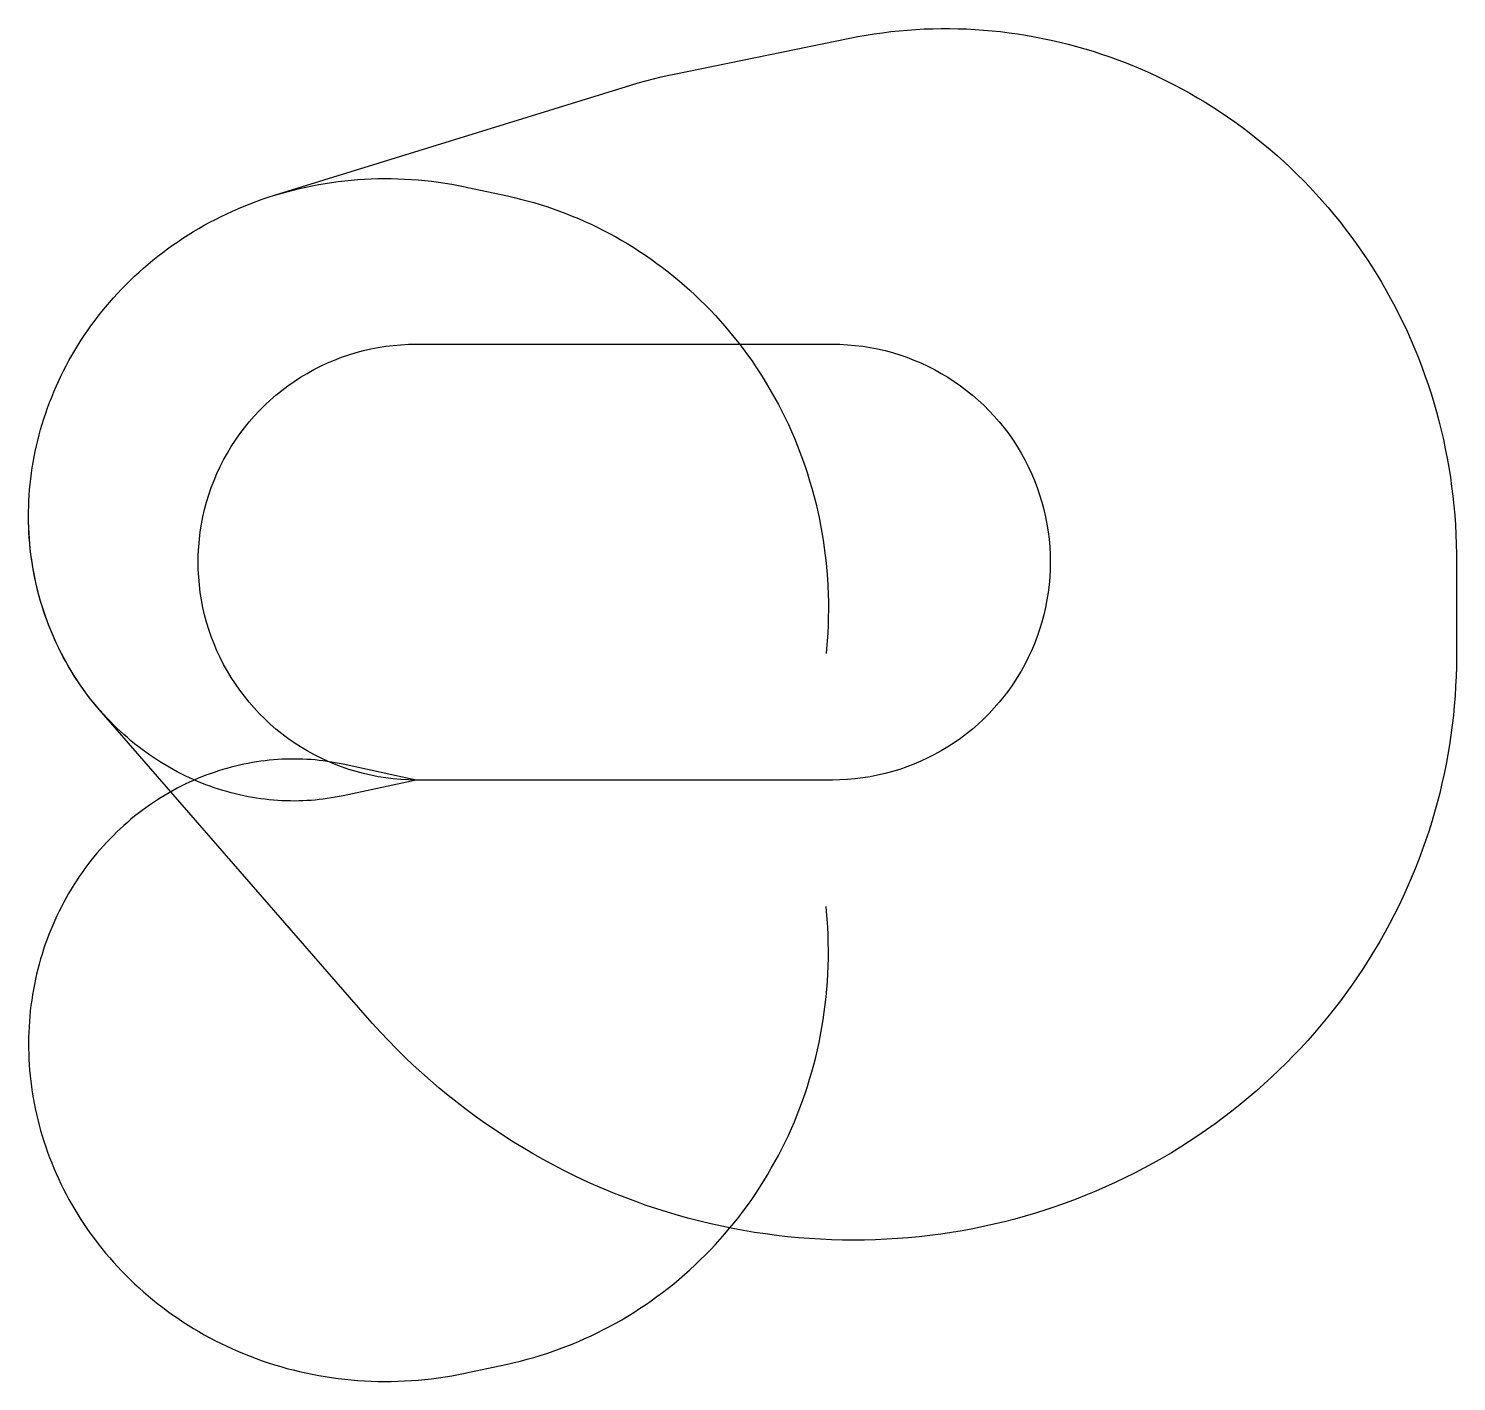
# Model space of a CAD drawing. Header units: metres. Extents: x -8025 to 21543, y -12454 to 15561.
import ezdxf

# ---------------------------------------------------------------- set-up
doc = ezdxf.new("R2010")
doc.units = ezdxf.units.M

msp = doc.modelspace()

# ---------------------------------------------------------------- linework, layer by layer
at = {"layer": 'NorminalTrack', "color": 1}
msp.add_lwpolyline([(0, 0), (0, 0), (-158, 3), (-315, 11), (-472, 25), (-628, 44), (-784, 69), (-938, 99), (-1092, 134), (-1244, 175), (-1395, 221), (-1544, 272), (-1691, 329), (-1836, 390), (-1978, 457), (-2119, 528), (-2257, 605), (-2392, 686), (-2524, 772), (-2653, 862), (-2778, 957), (-2901, 1056), (-3020, 1159), (-3135, 1267), (-3246, 1378), (-3354, 1493), (-3457, 1612), (-3556, 1735), (-3651, 1860), (-3741, 1989), (-3827, 2121), (-3908, 2257), (-3985, 2394), (-4056, 2535), (-4123, 2677), (-4184, 2822), (-4241, 2969), (-4292, 3118), (-4338, 3269), (-4379, 3421), (-4414, 3575), (-4444, 3729), (-4469, 3885), (-4488, 4041), (-4502, 4198), (-4510, 4356), (-4513, 4513), (-4510, 4671), (-4502, 4828), (-4488, 4985), (-4469, 5141), (-4444, 5297), (-4414, 5451), (-4379, 5605), (-4338, 5757), (-4292, 5908), (-4241, 6057), (-4184, 6204), (-4123, 6349), (-4056, 6491), (-3985, 6632), (-3908, 6770), (-3827, 6905), (-3741, 7037), (-3651, 7166), (-3556, 7292), (-3457, 7414), (-3354, 7533), (-3246, 7648), (-3135, 7759), (-3020, 7867), (-2901, 7970), (-2778, 8069), (-2653, 8164), (-2524, 8254), (-2392, 8340), (-2257, 8421), (-2119, 8498), (-1978, 8569), (-1836, 8636), (-1691, 8697), (-1544, 8754), (-1395, 8805), (-1244, 8851), (-1092, 8892), (-938, 8927), (-784, 8957), (-628, 8982), (-472, 9001), (-315, 9015), (-158, 9023), (0, 9026), (0, 9026), (8620, 9026), (8620, 9026), (8777, 9023), (8934, 9015), (9091, 9001), (9248, 8982), (9403, 8957), (9558, 8927), (9711, 8892), (9864, 8851), (10014, 8805), (10163, 8754), (10310, 8697), (10455, 8636), (10598, 8569), (10738, 8498), (10876, 8421), (11011, 8340), (11143, 8254), (11272, 8164), (11398, 8069), (11521, 7970), (11639, 7867), (11755, 7759), (11866, 7648), (11974, 7533), (12077, 7414), (12176, 7292), (12271, 7166), (12361, 7037), (12447, 6905), (12528, 6770), (12604, 6632), (12676, 6491), (12743, 6349), (12804, 6204), (12861, 6057), (12912, 5908), (12958, 5757), (12999, 5605), (13034, 5451), (13064, 5297), (13089, 5141), (13108, 4985), (13122, 4828), (13130, 4671), (13133, 4513), (13130, 4356), (13122, 4198), (13108, 4041), (13089, 3885), (13064, 3729), (13034, 3575), (12999, 3421), (12958, 3269), (12912, 3118), (12861, 2969), (12804, 2822), (12743, 2677), (12676, 2535), (12604, 2394), (12528, 2257), (12447, 2121), (12361, 1989), (12271, 1860), (12176, 1735), (12077, 1612), (11974, 1493), (11866, 1378), (11755, 1267), (11639, 1159), (11521, 1056), (11398, 957), (11272, 862), (11143, 772), (11011, 686), (10876, 605), (10738, 528), (10598, 457), (10455, 390), (10310, 329), (10163, 272), (10014, 221), (9864, 175), (9711, 134), (9558, 99), (9403, 69), (9248, 44), (9091, 25), (8934, 11), (8777, 3), (8620, 0), (0, 0)], dxfattribs=at)
at = {"layer": 'WindSpiral', "color": 5}
for points in [[(0, 0), (-1510, -326), (-1591, -343), (-1673, -358), (-1755, -372), (-1838, -385), (-1921, -396), (-2005, -406), (-2090, -415), (-2174, -422), (-2259, -427), (-2345, -431), (-2431, -434), (-2517, -435), (-2603, -434), (-2690, -432), (-2777, -429), (-2864, -424), (-2951, -417), (-3039, -409), (-3127, -399), (-3214, -388), (-3302, -375), (-3390, -361), (-3478, -345), (-3566, -327), (-3654, -308), (-3742, -287), (-3829, -265), (-3917, -241), (-4004, -215), (-4091, -188), (-4178, -159), (-4265, -129), (-4352, -97), (-4438, -63), (-4524, -28), (-4609, 9), (-4695, 47), (-4779, 87), (-4863, 129), (-4947, 172), (-5030, 217), (-5113, 264), (-5195, 312), (-5277, 361), (-5358, 412), (-5438, 465), (-5518, 519), (-5596, 575), (-5674, 633), (-5752, 692), (-5828, 752), (-5904, 814), (-5979, 877), (-6053, 942), (-6125, 1009), (-6197, 1076), (-6268, 1146), (-6338, 1217), (-6407, 1289), (-6475, 1362), (-6542, 1437), (-6608, 1514), (-6672, 1591), (-6735, 1670), (-6797, 1751), (-6858, 1832), (-6918, 1915), (-6976, 1999), (-7033, 2085), (-7089, 2172), (-7143, 2259), (-7196, 2348), (-7247, 2439), (-7297, 2530), (-7346, 2623), (-7393, 2716), (-7438, 2811), (-7482, 2906), (-7525, 3003), (-7566, 3101), (-7605, 3199), (-7642, 3299), (-7678, 3400), (-7713, 3501), (-7745, 3603), (-7776, 3706), (-7805, 3810), (-7833, 3915), (-7859, 4020), (-7882, 4127), (-7905, 4233), (-7925, 4341), (-7943, 4449), (-7960, 4558), (-7975, 4667), (-7988, 4777), (-7999, 4887), (-8008, 4998), (-8015, 5109), (-8020, 5220), (-8023, 5332), (-8025, 5445), (-8024, 5557), (-8022, 5670), (-8017, 5783), (-8010, 5896), (-8002, 6010), (-7991, 6123), (-7979, 6237), (-7964, 6351), (-7948, 6464), (-7929, 6578), (-7908, 6691), (-7886, 6805), (-7861, 6918), (-7834, 7032), (-7805, 7145), (-7774, 7257), (-7741, 7370), (-7706, 7482), (-7669, 7594), (-7630, 7705), (-7589, 7816), (-7546, 7927), (-7501, 8037), (-7454, 8146), (-7405, 8255), (-7353, 8364), (-7300, 8471), (-7245, 8578), (-7188, 8685), (-7128, 8790), (-7067, 8895), (-7004, 8999), (-6939, 9102), (-6872, 9204), (-6803, 9305), (-6732, 9405), (-6659, 9504), (-6584, 9602), (-6508, 9699), (-6429, 9795), (-6349, 9890), (-6267, 9983), (-6183, 10075), (-6097, 10166), (-6009, 10256), (-5920, 10344), (-5829, 10431), (-5736, 10517), (-5642, 10601), (-5546, 10684), (-5448, 10765), (-5348, 10845), (-5247, 10923), (-5145, 10999), (-5041, 11074), (-4935, 11147), (-4828, 11218), (-4719, 11288), (-4609, 11356), (-4497, 11422), (-4385, 11487), (-4270, 11549), (-4155, 11610), (-4038, 11669), (-3920, 11726), (-3800, 11780), (-3680, 11833), (-3558, 11884), (-3435, 11933), (-3311, 11980), (-3186, 12025), (-3060, 12068), (-2932, 12108), (-2932, 12108), (4446, 14391), (4602, 14437), (4759, 14481), (4917, 14523), (5076, 14562), (5236, 14598), (5343, 14620), (8979, 15362), (9147, 15395), (9317, 15425), (9487, 15452), (9658, 15476), (9830, 15497), (10003, 15515), (10176, 15530), (10349, 15543), (10523, 15552), (10698, 15558), (10872, 15561), (11048, 15561), (11223, 15558), (11399, 15552), (11574, 15543), (11750, 15531), (11926, 15515), (12102, 15497), (12278, 15476), (12454, 15451), (12629, 15423), (12804, 15392), (12979, 15358), (13154, 15321), (13329, 15281), (13502, 15238), (13676, 15192), (13849, 15142), (14021, 15090), (14192, 15034), (14363, 14975), (14533, 14913), (14702, 14849), (14871, 14781), (15038, 14710), (15205, 14636), (15370, 14559), (15534, 14479), (15697, 14396), (15859, 14310), (16020, 14221), (16179, 14129), (16337, 14034), (16493, 13937), (16648, 13836), (16801, 13733), (16953, 13627), (17103, 13518), (17252, 13406), (17399, 13291), (17544, 13174), (17687, 13054), (17828, 12931), (17967, 12806), (18105, 12678), (18240, 12548), (18373, 12415), (18504, 12279), (18633, 12141), (18759, 12001), (18884, 11858), (19005, 11713), (19125, 11565), (19242, 11416), (19357, 11263), (19469, 11109), (19579, 10953), (19686, 10794), (19790, 10633), (19892, 10471), (19991, 10306), (20088, 10139), (20181, 9971), (20272, 9800), (20360, 9628), (20445, 9454), (20527, 9278), (20606, 9101), (20682, 8921), (20755, 8741), (20825, 8559), (20892, 8375), (20956, 8190), (21017, 8004), (21074, 7816), (21128, 7627), (21180, 7437), (21227, 7246), (21272, 7053), (21313, 6860), (21351, 6665), (21385, 6470), (21417, 6274), (21444, 6077), (21469, 5879), (21490, 5681), (21507, 5482), (21521, 5282), (21532, 5082), (21539, 4882), (21543, 4681), (21543, 4574), (21543, 2546), (21541, 2345), (21536, 2143), (21527, 1941), (21515, 1739), (21499, 1537), (21480, 1335), (21457, 1134), (21430, 932), (21400, 730), (21366, 529), (21329, 328), (21288, 128), (21244, -72), (21196, -272), (21145, -471), (21090, -669), (21031, -866), (20969, -1063), (20903, -1259), (20834, -1454), (20762, -1648), (20686, -1841), (20606, -2033), (20523, -2224), (20437, -2414), (20347, -2602), (20254, -2789), (20157, -2975), (20057, -3159), (19954, -3341), (19847, -3522), (19737, -3702), (19624, -3880), (19508, -4055), (19388, -4230), (19265, -4402), (19139, -4572), (19010, -4740), (18878, -4907), (18742, -5071), (18604, -5233), (18463, -5393), (18318, -5550), (18171, -5705), (18021, -5858), (17868, -6008), (17712, -6156), (17554, -6301), (17393, -6444), (17229, -6584), (17062, -6721), (16893, -6856), (16721, -6988), (16547, -7117), (16370, -7243), (16191, -7366), (16009, -7486), (15826, -7603), (15640, -7717), (15451, -7828), (15261, -7936), (15068, -8040), (14874, -8142), (14677, -8240), (14479, -8334), (14278, -8426), (14076, -8514), (13872, -8598), (13666, -8679), (13459, -8757), (13250, -8831), (13039, -8901), (12827, -8968), (12614, -9031), (12399, -9091), (12183, -9147), (11966, -9199), (11747, -9247), (11528, -9292), (11307, -9333), (11085, -9370), (10863, -9403), (10640, -9433), (10416, -9458), (10191, -9480), (9966, -9497), (9740, -9511), (9513, -9521), (9286, -9527), (9059, -9529), (8832, -9527), (8604, -9521), (8376, -9511), (8148, -9497), (7920, -9479), (7692, -9457), (7464, -9431), (7237, -9401), (7009, -9367), (6782, -9329), (6556, -9287), (6330, -9241), (6104, -9191), (5879, -9137), (5655, -9080), (5432, -9018), (5209, -8952), (4987, -8882), (4767, -8808), (4547, -8730), (4328, -8648), (4111, -8563), (3895, -8473), (3680, -8380), (3467, -8283), (3255, -8182), (3045, -8077), (2836, -7968), (2629, -7855), (2423, -7739), (2220, -7619), (2018, -7496), (1818, -7369), (1621, -7238), (1425, -7103), (1232, -6965), (1040, -6824), (851, -6679), (665, -6530), (480, -6378), (298, -6223), (119, -6064), (-58, -5902), (-232, -5737), (-403, -5569), (-572, -5397), (-738, -5222), (-900, -5045), (-1057, -4868), (-6553, 1450), (-6619, 1526), (-6683, 1604), (-6746, 1684), (-6808, 1764), (-6868, 1846), (-6928, 1929), (-6986, 2014), (-7043, 2099), (-7098, 2186), (-7152, 2274), (-7205, 2364), (-7256, 2454), (-7306, 2545), (-7354, 2638), (-7401, 2732), (-7446, 2827), (-7490, 2923), (-7532, 3019), (-7572, 3117), (-7611, 3216), (-7649, 3316), (-7684, 3417), (-7718, 3518), (-7751, 3621), (-7781, 3724), (-7810, 3828), (-7837, 3933), (-7863, 4038), (-7886, 4144), (-7908, 4251), (-7928, 4359), (-7946, 4467), (-7963, 4576), (-7977, 4685), (-7990, 4795), (-8000, 4905), (-8009, 5016), (-8016, 5128), (-8021, 5239), (-8024, 5351), (-8025, 5463), (-8025, 5466)], [(0, 0), (-1510, -326), (-1591, -343), (-1673, -358), (-1755, -372), (-1838, -385), (-1921, -396), (-2005, -406), (-2090, -415), (-2174, -422), (-2259, -427), (-2345, -431), (-2431, -434), (-2517, -435), (-2603, -434), (-2690, -432), (-2777, -429), (-2864, -424), (-2951, -417), (-3039, -409), (-3127, -399), (-3214, -388), (-3302, -375), (-3390, -361), (-3478, -345), (-3566, -327), (-3654, -308), (-3742, -287), (-3829, -265), (-3917, -241), (-4004, -215), (-4091, -188), (-4178, -159), (-4265, -129), (-4352, -97), (-4438, -63), (-4524, -28), (-4609, 9), (-4695, 47), (-4779, 87), (-4863, 129), (-4947, 172), (-5030, 217), (-5113, 264), (-5195, 312), (-5277, 361), (-5358, 412), (-5438, 465), (-5518, 519), (-5596, 575), (-5674, 633), (-5752, 692), (-5828, 752), (-5904, 814), (-5979, 877), (-6053, 942), (-6125, 1009), (-6197, 1076), (-6268, 1146), (-6338, 1217), (-6407, 1289), (-6475, 1362), (-6542, 1437), (-6608, 1514), (-6672, 1591), (-6735, 1670), (-6797, 1751), (-6858, 1832), (-6918, 1915), (-6976, 1999), (-7033, 2085), (-7089, 2172), (-7143, 2259), (-7196, 2348), (-7247, 2439), (-7297, 2530), (-7346, 2623), (-7393, 2716), (-7438, 2811), (-7482, 2906), (-7525, 3003), (-7566, 3101), (-7605, 3199), (-7642, 3299), (-7678, 3400), (-7713, 3501), (-7745, 3603), (-7776, 3706), (-7805, 3810), (-7833, 3915), (-7859, 4020), (-7882, 4127), (-7905, 4233), (-7925, 4341), (-7943, 4449), (-7960, 4558), (-7975, 4667), (-7988, 4777), (-7999, 4887), (-8008, 4998), (-8015, 5109), (-8020, 5220), (-8023, 5332), (-8025, 5445), (-8024, 5557), (-8022, 5670), (-8017, 5783), (-8010, 5896), (-8002, 6010), (-7991, 6123), (-7979, 6237), (-7964, 6351), (-7948, 6464), (-7929, 6578), (-7908, 6691), (-7886, 6805), (-7861, 6918), (-7834, 7032), (-7805, 7145), (-7774, 7257), (-7741, 7370), (-7706, 7482), (-7669, 7594), (-7630, 7705), (-7589, 7816), (-7546, 7927), (-7501, 8037), (-7454, 8146), (-7405, 8255), (-7353, 8364), (-7300, 8471), (-7245, 8578), (-7188, 8685), (-7128, 8790), (-7067, 8895), (-7004, 8999), (-6939, 9102), (-6872, 9204), (-6803, 9305), (-6732, 9405), (-6659, 9504), (-6584, 9602), (-6508, 9699), (-6429, 9795), (-6349, 9890), (-6267, 9983), (-6183, 10075), (-6097, 10166), (-6009, 10256), (-5920, 10344), (-5829, 10431), (-5736, 10517), (-5642, 10601), (-5546, 10684), (-5448, 10765), (-5348, 10845), (-5247, 10923), (-5145, 10999), (-5041, 11074), (-4935, 11147), (-4828, 11218), (-4719, 11288), (-4609, 11356), (-4497, 11422), (-4385, 11487), (-4270, 11549), (-4155, 11610), (-4038, 11669), (-3920, 11726), (-3800, 11780), (-3680, 11833), (-3558, 11884), (-3435, 11933), (-3311, 11980), (-3186, 12025), (-3060, 12068), (-2932, 12108), (-2804, 12146), (-2675, 12183), (-2545, 12217), (-2414, 12249), (-2283, 12278), (-2150, 12306), (-2017, 12331), (-1883, 12354), (-1749, 12374), (-1614, 12392), (-1478, 12408), (-1342, 12422), (-1205, 12433), (-1068, 12442), (-930, 12449), (-792, 12453), (-654, 12454), (-515, 12453), (-376, 12450), (-237, 12445), (-98, 12437), (42, 12426), (181, 12413), (321, 12398), (461, 12380), (600, 12359), (740, 12337), (879, 12311), (1018, 12283), (1071, 12272), (1894, 12094), (2030, 12064), (2165, 12031), (2301, 11995), (2435, 11957), (2570, 11917), (2704, 11874), (2837, 11829), (2970, 11782), (3102, 11732), (3234, 11679), (3365, 11625), (3495, 11568), (3625, 11508), (3753, 11446), (3881, 11382), (4008, 11315), (4135, 11246), (4260, 11175), (4384, 11101), (4507, 11025), (4629, 10947), (4750, 10866), (4869, 10783), (4988, 10698), (5105, 10611), (5221, 10522), (5335, 10430), (5448, 10336), (5560, 10240), (5670, 10142), (5779, 10042), (5886, 9939), (5991, 9835), (6095, 9729), (6197, 9620), (6298, 9510), (6396, 9398), (6493, 9283), (6589, 9167), (6682, 9049), (6773, 8929), (6863, 8808), (6950, 8684), (7035, 8559), (7119, 8432), (7200, 8303), (7279, 8173), (7356, 8041), (7431, 7908), (7504, 7773), (7575, 7636), (7643, 7498), (7709, 7359), (7772, 7218), (7834, 7076), (7892, 6933), (7949, 6788), (8003, 6642), (8055, 6495), (8104, 6346), (8150, 6197), (8194, 6046), (8236, 5895), (8275, 5742), (8311, 5589), (8345, 5435), (8376, 5279), (8404, 5123), (8430, 4967), (8453, 4809), (8473, 4651), (8491, 4492), (8505, 4333), (8517, 4173), (8527, 4013), (8533, 3852), (8537, 3691), (8538, 3530), (8536, 3368), (8531, 3206), (8523, 3044), (8513, 2881), (8500, 2719), (8490, 2618)], [(0, 0), (-1510, 326), (-1591, 343), (-1673, 358), (-1755, 372), (-1838, 385), (-1921, 396), (-2005, 406), (-2090, 415), (-2174, 422), (-2259, 427), (-2345, 431), (-2431, 434), (-2517, 435), (-2603, 434), (-2690, 432), (-2777, 429), (-2864, 424), (-2951, 417), (-3039, 409), (-3127, 399), (-3214, 388), (-3302, 375), (-3390, 361), (-3478, 345), (-3566, 327), (-3654, 308), (-3742, 287), (-3829, 265), (-3917, 241), (-4004, 215), (-4091, 188), (-4178, 159), (-4265, 129), (-4352, 97), (-4438, 63), (-4524, 28), (-4609, -9), (-4695, -47), (-4779, -87), (-4863, -129), (-4947, -172), (-5030, -217), (-5113, -264), (-5195, -312), (-5277, -361), (-5358, -412), (-5438, -465), (-5518, -519), (-5596, -575), (-5674, -633), (-5752, -692), (-5828, -752), (-5904, -814), (-5979, -877), (-6053, -942), (-6125, -1009), (-6197, -1076), (-6268, -1146), (-6338, -1217), (-6407, -1289), (-6475, -1362), (-6542, -1437), (-6608, -1514), (-6672, -1591), (-6735, -1670), (-6797, -1751), (-6858, -1832), (-6918, -1915), (-6976, -1999), (-7033, -2085), (-7089, -2172), (-7143, -2259), (-7196, -2348), (-7247, -2439), (-7297, -2530), (-7346, -2623), (-7393, -2716), (-7438, -2811), (-7482, -2906), (-7525, -3003), (-7566, -3101), (-7605, -3199), (-7642, -3299), (-7678, -3400), (-7713, -3501), (-7745, -3603), (-7776, -3706), (-7805, -3810), (-7833, -3915), (-7859, -4020), (-7882, -4127), (-7905, -4233), (-7925, -4341), (-7943, -4449), (-7960, -4558), (-7975, -4667), (-7988, -4777), (-7999, -4887), (-8008, -4998), (-8015, -5109), (-8020, -5220), (-8023, -5332), (-8025, -5445), (-8024, -5557), (-8022, -5670), (-8017, -5783), (-8010, -5896), (-8002, -6010), (-7991, -6123), (-7979, -6237), (-7964, -6351), (-7948, -6464), (-7929, -6578), (-7908, -6691), (-7886, -6805), (-7861, -6918), (-7834, -7032), (-7805, -7145), (-7774, -7257), (-7741, -7370), (-7706, -7482), (-7669, -7594), (-7630, -7705), (-7589, -7816), (-7546, -7927), (-7501, -8037), (-7454, -8146), (-7405, -8255), (-7353, -8364), (-7300, -8471), (-7245, -8578), (-7188, -8685), (-7128, -8790), (-7067, -8895), (-7004, -8999), (-6939, -9102), (-6872, -9204), (-6803, -9305), (-6732, -9405), (-6659, -9504), (-6584, -9602), (-6508, -9699), (-6429, -9795), (-6349, -9890), (-6267, -9983), (-6183, -10075), (-6097, -10166), (-6009, -10256), (-5920, -10344), (-5829, -10431), (-5736, -10517), (-5642, -10601), (-5546, -10684), (-5448, -10765), (-5348, -10845), (-5247, -10923), (-5145, -10999), (-5041, -11074), (-4935, -11147), (-4828, -11218), (-4719, -11288), (-4609, -11356), (-4497, -11422), (-4385, -11487), (-4270, -11549), (-4155, -11610), (-4038, -11669), (-3920, -11726), (-3800, -11780), (-3680, -11833), (-3558, -11884), (-3435, -11933), (-3311, -11980), (-3186, -12025), (-3060, -12068), (-2932, -12108), (-2804, -12146), (-2675, -12183), (-2545, -12217), (-2414, -12249), (-2283, -12278), (-2150, -12306), (-2017, -12331), (-1883, -12354), (-1749, -12374), (-1614, -12392), (-1478, -12408), (-1342, -12422), (-1205, -12433), (-1068, -12442), (-930, -12449), (-792, -12453), (-654, -12454), (-515, -12453), (-376, -12450), (-237, -12445), (-98, -12437), (42, -12426), (181, -12413), (321, -12398), (461, -12380), (600, -12359), (740, -12337), (879, -12311), (1018, -12283), (1071, -12272), (1894, -12094), (2030, -12064), (2165, -12031), (2301, -11995), (2435, -11957), (2570, -11917), (2704, -11874), (2837, -11829), (2970, -11782), (3102, -11732), (3234, -11679), (3365, -11625), (3495, -11568), (3625, -11508), (3753, -11446), (3881, -11382), (4008, -11315), (4135, -11246), (4260, -11175), (4384, -11101), (4507, -11025), (4629, -10947), (4750, -10866), (4869, -10783), (4988, -10698), (5105, -10611), (5221, -10522), (5335, -10430), (5448, -10336), (5560, -10240), (5670, -10142), (5779, -10042), (5886, -9939), (5991, -9835), (6095, -9729), (6197, -9620), (6298, -9510), (6396, -9398), (6493, -9283), (6589, -9167), (6682, -9049), (6773, -8929), (6863, -8808), (6950, -8684), (7035, -8559), (7119, -8432), (7200, -8303), (7279, -8173), (7356, -8041), (7431, -7908), (7504, -7773), (7575, -7636), (7643, -7498), (7709, -7359), (7772, -7218), (7834, -7076), (7892, -6933), (7949, -6788), (8003, -6642), (8055, -6495), (8104, -6346), (8150, -6197), (8194, -6046), (8236, -5895), (8275, -5742), (8311, -5589), (8345, -5435), (8376, -5279), (8404, -5123), (8430, -4967), (8453, -4809), (8473, -4651), (8491, -4492), (8505, -4333), (8517, -4173), (8527, -4013), (8533, -3852), (8537, -3691), (8538, -3530), (8536, -3368), (8531, -3206), (8523, -3044), (8513, -2881), (8500, -2719), (8490, -2618)]]:
    msp.add_lwpolyline(points, dxfattribs=at)

doc.saveas('drawing.dxf')
